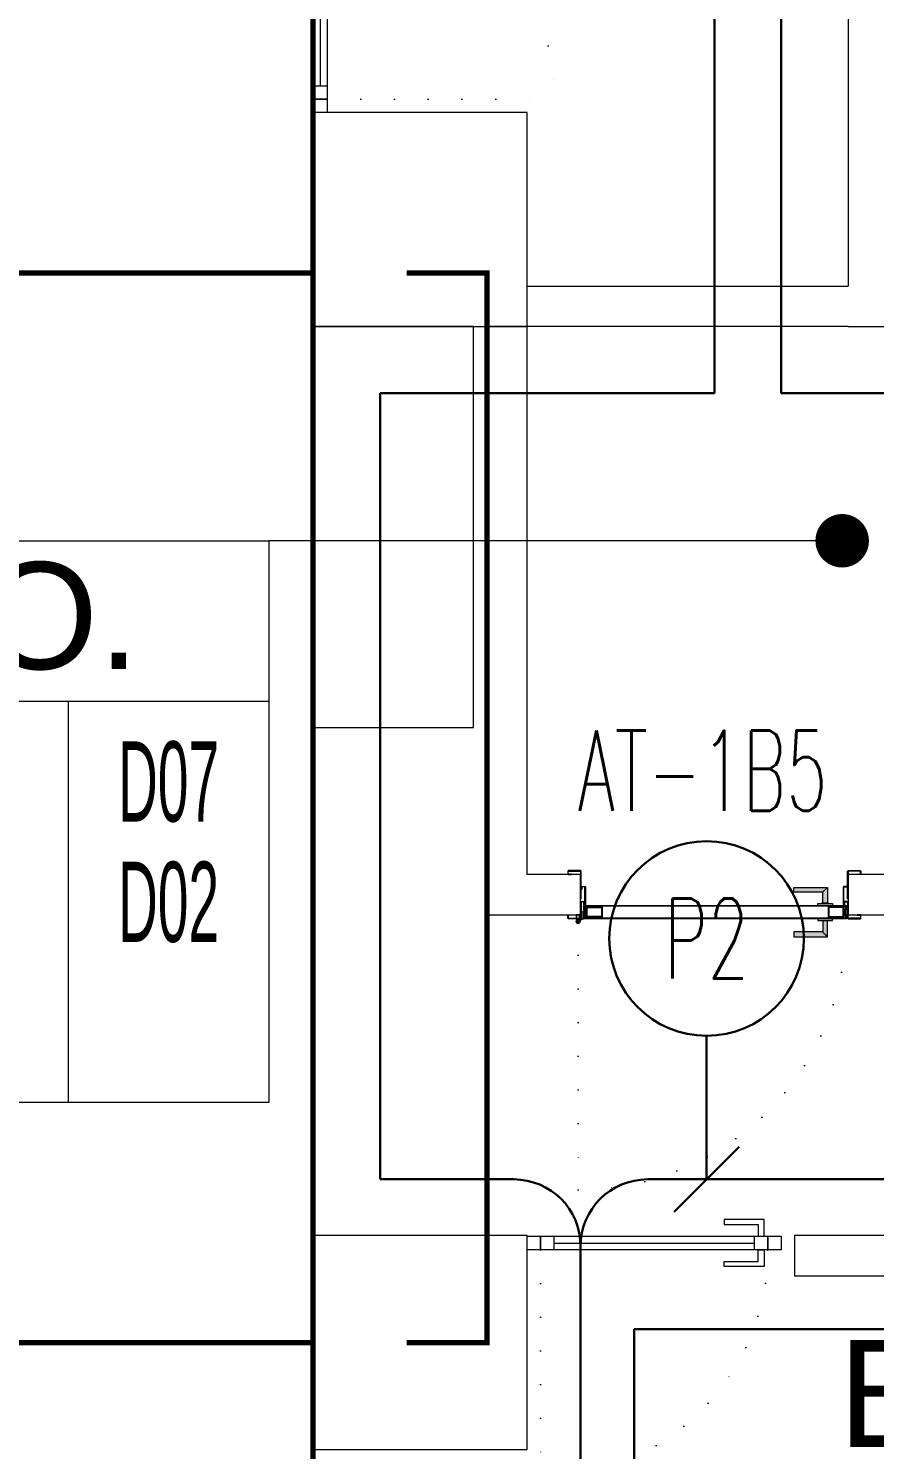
# Model space of a CAD drawing. Header units: metres. Extents: x -13194 to 152406, y -14653 to 29421.
# Drawn here: x 67134 to 67450, y 1600 to 2131 of the extents above; entities that cross this region are included whole.
import ezdxf
from ezdxf.enums import TextEntityAlignment as Align
from ezdxf.xclip import XClip

# ---------------------------------------------------------------- set-up
doc = ezdxf.new("R2010")
doc.units = ezdxf.units.M
doc.header["$LTSCALE"] = 100
doc.header["$MEASUREMENT"] = 0
doc.header["$XCLIPFRAME"] = 0
doc.linetypes.add('DOT2', pattern=[0.125, 0, -0.125])
doc.linetypes.add('HIDDEN', pattern=[0.375, 0.25, -0.125])
doc.layers.get('0').update_dxf_attribs({"color": 9, "lineweight": 9})
for name, color, linetype, lineweight in [('00', 9, 'Continuous', 9), ('01', 9, 'Continuous', 9), ('05', 9, 'Continuous', 9), ('05S', 9, 'Continuous', 9), ('06B', 9, 'Continuous', 9), ('06D', 9, 'Continuous', 9), ('10', 9, 'Continuous', 9), ('15', 9, 'Continuous', 9), ('20', 9, 'DOT2', 9), ('21_mahal200', 9, 'Continuous', 9), ('30H', 8, 'Continuous', 9), ('E-KABLO', 7, 'Continuous', 30), ('E-LINYE', 7, 'Continuous', 30)]:
    doc.layers.add(name, color=color, linetype=linetype, lineweight=lineweight)
doc.styles.add('Arial', font='arial.ttf', dxfattribs={"height": 2.5})
doc.styles.add('E-YAZI', font='txttw.shx')
doc.styles.add('MuuM_TEXT-STANDART', font='ARIALN.TTF')
doc.dimstyles.new('MuuM_DIM200', dxfattribs={"dimscale": 20, "dimtxt": 2, "dimasz": 1, "dimexe": 1, "dimexo": 1, "dimgap": 1, "dimtad": 1, "dimdec": 1, "dimrnd": 0.5, "dimdsep": 46, "dimtxsty": 'MuuM_TEXT-STANDART', "dimblk": 'ARCHTICK', "dimcen": 0, "dimdle": 0.15, "dimclrd": 256, "dimclre": 256, "dimclrt": 256, "dimadec": 0, "dimazin": 0, "dimtfac": 5, "dimtdec": 1, "dimtix": 1, "dimtmove": 2, "dimatfit": 3, "dimldrblk": 'DOT', "dimfxl": 3, "dimfxlon": 1, "dimtolj": 1, "dimlwd": -1, "dimlwe": -1, "dimarcsym": 0})

# ---------------------------------------------------------------- blocks, each defined once
blk = doc.blocks.new('p-kolon_80x80')
blk.add_lwpolyline([(-40, -40), (40, -40), (40, 40), (-40, 40)], close=True)
blk = doc.blocks.new('1.bod.mimari.elk')
at = {"layer": '01'}
for p in [(11280, -6570), (11280, -6990)]:
    blk.add_blockref('p-kolon_80x80', p, dxfattribs=at)
blk = doc.blocks.new('p-işyeri')
at = {"color": 0, "const_width": 2}
blk.add_lwpolyline([(200, 0), (200, 700), (-200, 700), (-200, 0)], close=True, dxfattribs=at)
blk = doc.blocks.new('p-b1 tavan lejant')
at = {"layer": '30H'}
ref = blk.add_blockref('p-işyeri', (67240, -23160), dxfattribs=dict(at, rotation=90))
XClip(ref).set_block_clipping_path([(-290.0000043055, -461.2174844945), (311.4007203042, 30)])
blk = doc.blocks.new('p-al-01')
at = {"layer": '06B'}
for points in [[(27.05, 4.35), (27.05, 10.6), (42.05, 10.6), (42.05, 8.72), (29.3, 8.72), (29.3, 8.72), (29.3, 4.35), (27.05, 4.35)], [(27.05, -0.65), (27.05, -6.9), (42.05, -6.9), (42.05, -5.03), (29.3, -5.03), (29.3, -5.03), (29.3, -0.65), (27.05, -0.65)]]:
    blk.add_lwpolyline(points, dxfattribs=at)
at = {"layer": '06D'}
for p, q in [((115.67, 4.35), (28.8, 4.35)), ((28.8, -0.65), (115.67, -0.65))]:
    blk.add_line(p, q, dxfattribs=at)
at = {"layer": '10'}
for points in [[(25.67, -0.65), (25.67, 4.35), (20.67, 4.35), (20.67, -0.65)], [(30.67, -0.65), (30.67, 4.35), (25.67, 4.35), (25.67, -0.65)], [(110.67, -0.65), (110.67, 4.35), (105.67, 4.35), (105.67, -0.65)], [(115.67, -0.65), (115.67, 4.35), (110.67, 4.35), (110.67, -0.65)]]:
    blk.add_lwpolyline(points, close=True, dxfattribs=at)
at = {"layer": '15'}
blk.add_lwpolyline([(105.67, 1.85), (30.67, 1.85)], dxfattribs=at)
at = {"layer": '20'}
blk.add_lwpolyline([(110.67, -0.65), (110.67, -85.65)], dxfattribs=at)
blk.add_arc((110.67, -0.65), 85, 180, 270, dxfattribs=at)
blk = doc.blocks.new('gr-p-barel kilitli kapı kolu')
at = {"layer": '05S'}
h = blk.add_hatch(color=256, dxfattribs=at)
h.paths.add_polyline_path([(1.3, 0.8), (-1.3, 0.8), (-1.3, 0.7), (1.3, 0.7)])
h.paths.add_polyline_path([(2.75, 0.7), (-2.75, 0.7), (-2.75, 0), (2.75, 0)])
h.paths.add_polyline_path([(-11.7, 4.9), (-11.7, 6.7), (0.9, 6.7), (0.9, 0.8), (-0.9, 0.8), (-0.9, 4.9)])
at = {"flags": 128}
for points in [[(-0.9, 0.8), (-0.9, 4.9), (-11.7, 4.9), (-11.7, 6.7), (0.9, 6.7), (0.9, 0.8)], [(-0.8, 5), (0.8, 6.6)]]:
    blk.add_lwpolyline(points, dxfattribs=at)
blk.add_lwpolyline([(-2.75, 0), (-2.75, 0.7), (2.75, 0.7), (2.75, 0)])
blk.add_lwpolyline([(-1.3, 0.7), (1.3, 0.7), (1.3, 0.8), (-1.3, 0.8)], close=True)
blk = doc.blocks.new('prf-scr2')
at = {"linetype": 'DOT2', "ltscale": 10}
blk.add_line((0, 0.19), (0, -1.06), dxfattribs=at)
for p, q in [((0.09, -0.24), (-0.09, -0.2)), ((-0.09, -0.24), (0.09, -0.28)), ((0.09, -0.32), (-0.09, -0.28)), ((-0.09, -0.32), (0.09, -0.36)), ((0.09, -0.4), (-0.09, -0.36)), ((-0.09, -0.4), (0.09, -0.44)), ((0.09, -0.48), (-0.09, -0.44)), ((-0.09, -0.48), (0.09, -0.52)), ((0.09, -0.56), (-0.09, -0.52)), ((-0.09, -0.56), (0.09, -0.6)), ((0.09, -0.64), (-0.09, -0.6)), ((-0.09, -0.64), (0.09, -0.68)), ((0.09, -0.72), (-0.09, -0.68)), ((-0.09, -0.72), (0.09, -0.76)), ((0.06, -0.84), (-0.08, -0.76)), ((-0.07, -0.8), (0.06, -0.84)), ((0.09, -0.17), (0, -0.15)), ((0, -0.18), (0.09, -0.2))]:
    blk.add_line(p, q)
blk.add_lwpolyline([(0.23, 0), (-0.23, 0), (-0.23, -0.01), (-0.12, -0.14), (0.12, -0.14), (0.23, -0.01), (0.23, 0)], close=True)
for points in [[(0.23, -0.01), (-0.23, -0.01)], [(-0.09, -0.14), (-0.09, -0.2), (-0.12, -0.22), (-0.12, -0.23), (-0.09, -0.24), (-0.09, -0.28), (-0.12, -0.3), (-0.12, -0.31), (-0.09, -0.32), (-0.09, -0.36), (-0.12, -0.38), (-0.12, -0.39), (-0.09, -0.4), (-0.09, -0.44), (-0.12, -0.46), (-0.12, -0.46), (-0.09, -0.48), (-0.09, -0.52), (-0.12, -0.54), (-0.12, -0.54), (-0.09, -0.56), (-0.09, -0.6), (-0.12, -0.62), (-0.12, -0.62), (-0.09, -0.64), (-0.09, -0.68), (-0.12, -0.69), (-0.12, -0.7), (-0.09, -0.72), (-0.09, -0.73), (-0.08, -0.76), (-0.1, -0.77), (-0.1, -0.78), (-0.07, -0.8), (-0.01, -0.94), (0, -0.95), (0.01, -0.94), (0.08, -0.76), (0.09, -0.76), (0.12, -0.74), (0.12, -0.73), (0.09, -0.72), (0.09, -0.68), (0.12, -0.66), (0.12, -0.66), (0.09, -0.64), (0.09, -0.6), (0.12, -0.58), (0.12, -0.58), (0.09, -0.56), (0.09, -0.52), (0.12, -0.5), (0.12, -0.5), (0.09, -0.48), (0.09, -0.44), (0.12, -0.43), (0.12, -0.42), (0.09, -0.4), (0.09, -0.36), (0.12, -0.35), (0.12, -0.34), (0.09, -0.32), (0.09, -0.28), (0.12, -0.27), (0.12, -0.26), (0.09, -0.24), (0.09, -0.2), (0.12, -0.19), (0.12, -0.18), (0.09, -0.17), (0.09, -0.14)]]:
    blk.add_lwpolyline(points)
blk = doc.blocks.new('K-SAC-01')
at = {"layer": '10'}
for points in [[(-4.6, 16.2, -0.414214), (-4.5, 16.3), (-0.1, 16.3, -0.414214), (0, 16.2), (0, 5.9), (0.2, 5.9), (0.2, 16.2, 0.414214), (-0.1, 16.5), (-4.5, 16.5, 0.414214), (-4.8, 16.2), (-4.8, 15.3, 0.414214), (-4.5, 15), (-3.4, 15), (-3.4, 15.2), (-4.5, 15.2, -0.414214), (-4.6, 15.3)], [(104.6, 16.2, 0.414214), (104.5, 16.3), (100.1, 16.3, 0.414214), (100, 16.2), (100, 5.9), (99.8, 5.9), (99.8, 16.2, -0.414214), (100.1, 16.5), (104.5, 16.5, -0.414214), (104.8, 16.2), (104.8, 15.3, -0.414214), (104.5, 15), (103.4, 15), (103.4, 15.2), (104.5, 15.2, 0.414214), (104.6, 15.3)], [(0.2, 10.3, -0.414214), (0.5, 10.6), (1.5, 10.6, -0.414214), (1.8, 10.3), (1.8, 3.9, -0.414214), (1.5, 3.6, -0.414214), (1.2, 3.9), (1.2, 4.8), (0.2, 4.8), (0.2, -1.2, -0.414214), (-0.1, -1.5), (-4.5, -1.5, -0.414214), (-4.8, -1.2), (-4.8, -0.3, -0.414214), (-4.5, 0), (-3.4, 0), (-3.4, -0.2), (-4.5, -0.2, 0.414214), (-4.6, -0.3), (-4.6, -1.2, 0.414214), (-4.5, -1.3), (-0.1, -1.3, 0.414214), (0, -1.2), (0, 5), (1.4, 5), (1.4, 3.9, 0.414214), (1.5, 3.8, 0.414214), (1.6, 3.9), (1.6, 10.3, 0.414214), (1.5, 10.4), (0.5, 10.4, 0.414214), (0.4, 10.3), (0.4, 9.4), (0.2, 9.4)], [(99.8, 10.3, 0.414214), (99.5, 10.6), (98.5, 10.6, 0.414214), (98.2, 10.3), (98.2, 3.9, 0.414214), (98.5, 3.6, 0.414214), (98.8, 3.9), (98.8, 4.8), (99.8, 4.8), (99.8, -1.2, 0.414214), (100.1, -1.5), (104.5, -1.5, 0.414214), (104.8, -1.2), (104.8, -0.3, 0.414214), (104.5, 0), (103.4, 0), (103.4, -0.2), (104.5, -0.2, -0.414214), (104.6, -0.3), (104.6, -1.2, -0.414214), (104.5, -1.3), (100.1, -1.3, -0.414214), (100, -1.2), (100, 5), (98.6, 5), (98.6, 3.9, -0.414214), (98.5, 3.8, -0.414214), (98.4, 3.9), (98.4, 10.3, -0.414214), (98.5, 10.4), (99.5, 10.4, -0.414214), (99.6, 10.3), (99.6, 9.4), (99.8, 9.4)], [(-0.38, -2.01), (1, -1.37), (1, 1.5), (1.2, 1.5), (1.2, -1.5), (-0.27, -2.18, -14.796002)]]:
    blk.add_lwpolyline(points, format="xyb", close=True, dxfattribs=at)
for points in [[(98.8, 0.15), (98.8, 2.15), (99.1, 2.15), (99.1, 3.19), (1.5, 3.19), (1.5, 2.15), (1.8, 2.15), (1.8, 0.15), (1.5, 0.15), (1.5, 1.85), (1.2, 1.85), (1.2, 3.49), (99.4, 3.49), (99.4, 1.85), (99.1, 1.85), (99.1, 0.15)], [(98.8, 2.15), (98.8, 0.15), (99.4, 0.15), (99.4, -1.5), (1.2, -1.5), (1.2, 0.15), (1.8, 0.15), (1.8, 2.15), (2.1, 2.15), (2.1, -0.15), (1.5, -0.15), (1.5, -1.2), (99.1, -1.2), (99.1, -0.15), (98.5, -0.15), (98.5, 2.15), (98.8, 2.15)]]:
    blk.add_lwpolyline(points, dxfattribs=at)
for points in [[(2.1, 3), (8.1, 3), (8.1, -1), (2.1, -1)], [(2.4, 2.7), (7.8, 2.7), (7.8, -0.7), (2.4, -0.7)], [(98.5, 3), (92.5, 3), (92.5, -1), (98.5, -1)], [(98.2, 2.7), (92.8, 2.7), (92.8, -0.7), (98.2, -0.7)]]:
    blk.add_lwpolyline(points, close=True, dxfattribs=at)
blk.add_circle((-0.95, -2.5), 0.55, dxfattribs=at)
at = {"layer": '20', "linetype": 'HIDDEN'}
for points in [[(-0.2, -1.3), (-0.2, 0), (-1.7, 0), (-1.7, -1.3)], [(-0.4, -1.99), (-0.4, -0.2), (-1.5, -0.2), (-1.5, -1.99)]]:
    blk.add_lwpolyline(points, dxfattribs=at)
at = {"layer": '20'}
blk.add_lwpolyline([(-0.95, -2.5), (-0.95, -102.85)], dxfattribs=at)
blk.add_arc((-0.95, -2.5), 100.35, 270, 1.5131, dxfattribs=at)
at = {"layer": '06B'}
blk.add_blockref('gr-p-barel kilitli kapı kolu', (91.4, 3.51), dxfattribs=at)
at = {"layer": '06B', "xscale": -1, "rotation": 180}
blk.add_blockref('gr-p-barel kilitli kapı kolu', (91.4, -1.51), dxfattribs=at)
at = {"layer": '10', "xscale": -1, "rotation": 90}
blk.add_blockref('prf-scr2', (1.5, 1), dxfattribs=at)
at = {"layer": '10', "rotation": 270}
blk.add_blockref('prf-scr2', (99.1, 1.22), dxfattribs=at)
blk = doc.blocks.new('p-birim')
blk.add_lwpolyline([(0, 0), (1, 0), (1, 1), (0, 1)], close=True)
blk = doc.blocks.new('0_roomno2')
blk.add_lwpolyline([(19.375, -10.5), (0, -10.5), (0, 0), (19.375, 0)], close=True)
for points in [[(0, -3), (19.375, -3)], [(8.125, -3), (8.125, -10.5)], [(11.875, -3), (11.875, -10.5)], [(15.625, -3), (15.625, -10.5)], [(0, -6.75), (8.125, -6.75)]]:
    blk.add_lwpolyline(points)
at = {"style": 'MuuM_TEXT-STANDART', "width": 0.6}
blk.add_text('H:', height=1.5, dxfattribs=at).set_placement((0.35, -8.608), align=Align.MIDDLE_LEFT)
at = {"style": 'Arial'}
blk.add_attdef('ODANO', (0, 1.17), '', height=2, dxfattribs=at)
blk.add_attdef('MEKANADI', text='', height=2, dxfattribs=at).set_placement((0.35, -3), align=Align.BOTTOM_LEFT)
at = {"style": 'MuuM_TEXT-STANDART', "width": 0.6}
for tag, p in [('YER01', (10, -4.5)), ('TAVAN01', (13.75, -4.5)), ('DUVAR01', (17.5, -4.5)), ('YER02', (10, -6.75)), ('TAVAN02', (13.75, -6.75)), ('DUVAR02', (17.5, -6.75)), ('YER03', (10, -9)), ('TAVAN03', (13.75, -9)), ('DUVAR03', (17.5, -9))]:
    blk.add_attdef(tag, text='', height=1.5, dxfattribs=at).set_placement(p, align=Align.MIDDLE_CENTER)
for tag, p in [('M2', (0.35, -4.875)), ('TEMIZTAVANYUKSEKLIGI', (1.8, -8.608))]:
    blk.add_attdef(tag, text='', height=1.5, dxfattribs=at).set_placement(p, align=Align.MIDDLE_LEFT)
blk = doc.blocks.new('_ArchTick')
at = {"color": 0, "linetype": 'ByBlock', "const_width": 0.15}
blk.add_lwpolyline([(-0.5, -0.5), (0.5, 0.5)], dxfattribs=at)
blk = doc.blocks.new('_Dot')
at = {"color": 0, "linetype": 'ByBlock', "lineweight": -2}
blk.add_line((-0.5, 0), (-1, 0), dxfattribs=at)
at = {"color": 0, "linetype": 'ByBlock', "const_width": 0.5}
blk.add_lwpolyline([(-0.25, 0, 1), (0.25, 0, 1)], format="xyb", close=True, dxfattribs=at)
blk = doc.blocks.new('1.bod.mimari1.elk')
at = {"layer": '00'}
for p in [(11440, -6405), (11440, -6595), (11440, -6595), (11440, -6595)]:
    blk.add_line(p, (11440, -6595), dxfattribs=at)
for points in [[(11440, -6610), (11320, -6610), (11320, -6595), (11440, -6595)], [(11440, -6610), (11440, -6610), (11440, -6610), (11440, -6610), (11440, -6610), (11440, -6610), (11600, -6610)], [(11600, -6815), (11440, -6815), (11440, -6830), (11600, -6830)], [(11600, -6950), (11420, -6950), (11420, -6965), (11940, -6965), (11940, -6950), (11940, -6950), (11940, -6950), (11940, -6950), (11940, -6950), (11940, -6950), (11940, -6950), (11940, -6950), (11940, -6950), (11940, -6950), (11940, -6950), (11940, -6950), (11940, -6950), (11940, -6950), (11940, -6950), (11615, -6950), (11615, -6935), (11600, -6935), (11600, -6950)]]:
    blk.add_lwpolyline(points, dxfattribs=at)
blk.add_lwpolyline([(11340, -6815), (11320, -6815), (11320, -6610), (11305, -6610), (11305, -6830), (11340, -6830)], close=True, dxfattribs=at)
at = {"xscale": -1, "rotation": 90}
blk.add_blockref('p-al-01', (11244.6, -6414.33), dxfattribs=at)
for name, p in [('p-b1 tavan lejant', (-56000, 16370)), ('K-SAC-01', (11340, -6830))]:
    blk.add_blockref(name, p)
at = {"xscale": -1}
blk.add_blockref('p-al-01', (11435.67, -6954.6), dxfattribs=at)
at = {"layer": '05', "xscale": 60, "yscale": 150}
blk.add_blockref('p-birim', (11240, -6760), dxfattribs=at)
at = {"layer": '06D', "color": 89, "linetype": 'HIDDEN', "true_color": 0x2e4d23, "rotation": 90}
for p in [(11240, -6390), (11240, -6790), (11240, -7190)]:
    blk.add_blockref('p-işyeri', p, dxfattribs=at)
at = {"layer": '06D', "color": 89, "linetype": 'HIDDEN', "true_color": 0x2e4d23}
ref = blk.add_blockref('p-işyeri', (11240, -7190), dxfattribs=dict(at, rotation=90))
XClip(ref).set_block_clipping_path([(-290.0000043055, -461.2174844945), (311.4007203042, 30)])
at = {"layer": '21_mahal200'}
ref = blk.add_blockref('0_roomno2', (10835.94, -6690.15), dxfattribs=dict(at, xscale=20, yscale=20, zscale=20))
ref.add_attrib('ODANO', 'B1-77', (10835.94, -6681.5), dxfattribs={"layer": '0', "height": 40, "style": 'Arial'})
ref.add_attrib('MEKANADI', 'ATIK YAĞ O.', dxfattribs={"layer": '0', "height": 40, "style": 'Arial'}).set_placement((10842.94, -6750.15), align=Align.BOTTOM_LEFT)
ref.add_attrib('M2', '#### m2', dxfattribs={"layer": '0', "height": 30, "style": 'MuuM_TEXT-STANDART', "width": 0.6}).set_placement((10842.94, -6787.65), align=Align.MIDDLE_LEFT)
ref.add_attrib('TEMIZTAVANYUKSEKLIGI', '2.90 M', dxfattribs={"layer": '0', "height": 30, "style": 'MuuM_TEXT-STANDART', "width": 0.6}).set_placement((10871.94, -6862.3), align=Align.MIDDLE_LEFT)
ref.add_attrib('YER01', 'Y01', dxfattribs={"layer": '0', "height": 30, "style": 'MuuM_TEXT-STANDART', "width": 0.6}).set_placement((11035.94, -6780.15), align=Align.MIDDLE_CENTER)
ref.add_attrib('TAVAN01', 'T09', dxfattribs={"layer": '0', "height": 30, "style": 'MuuM_TEXT-STANDART', "width": 0.6}).set_placement((11110.94, -6780.15), align=Align.MIDDLE_CENTER)
ref.add_attrib('DUVAR01', 'D07', dxfattribs={"layer": '0', "height": 30, "style": 'MuuM_TEXT-STANDART', "width": 0.6}).set_placement((11185.94, -6780.15), align=Align.MIDDLE_CENTER)
ref.add_attrib('DUVAR02', 'D02', dxfattribs={"layer": '0', "height": 30, "style": 'MuuM_TEXT-STANDART', "width": 0.6}).set_placement((11185.94, -6825.15), align=Align.MIDDLE_CENTER)
ref = blk.add_blockref('0_roomno2', (11436.24, -7037.69), dxfattribs=dict(at, xscale=20, yscale=20, zscale=20))
ref.add_attrib('ODANO', 'B1-19', (11436.24, -7029.04), dxfattribs={"layer": '0', "height": 40, "style": 'Arial'})
ref.add_attrib('MEKANADI', 'ÖN DÜZEN', dxfattribs={"layer": '0', "height": 40, "style": 'Arial'}).set_placement((11443.24, -7097.69), align=Align.BOTTOM_LEFT)
ref.add_attrib('M2', '##### m2', dxfattribs={"layer": '0', "height": 30, "style": 'MuuM_TEXT-STANDART', "width": 0.6}).set_placement((11443.24, -7135.19), align=Align.MIDDLE_LEFT)
ref.add_attrib('TEMIZTAVANYUKSEKLIGI', '6.55 M', dxfattribs={"layer": '0', "height": 30, "style": 'MuuM_TEXT-STANDART', "width": 0.6}).set_placement((11472.24, -7209.85), align=Align.MIDDLE_LEFT)
ref.add_attrib('YER01', 'Y01', dxfattribs={"layer": '0', "height": 30, "style": 'MuuM_TEXT-STANDART', "width": 0.6}).set_placement((11636.24, -7127.69), align=Align.MIDDLE_CENTER)
ref.add_attrib('TAVAN01', 'T09', dxfattribs={"layer": '0', "height": 30, "style": 'MuuM_TEXT-STANDART', "width": 0.6}).set_placement((11711.24, -7127.69), align=Align.MIDDLE_CENTER)
ref.add_attrib('DUVAR01', 'D01', dxfattribs={"layer": '0', "height": 30, "style": 'MuuM_TEXT-STANDART', "width": 0.6}).set_placement((11786.24, -7127.69), align=Align.MIDDLE_CENTER)
ref.add_attrib('YER02', 'Y16', dxfattribs={"layer": '0', "height": 30, "style": 'MuuM_TEXT-STANDART', "width": 0.6}).set_placement((11636.24, -7172.69), align=Align.MIDDLE_CENTER)
ref.add_attrib('DUVAR02', 'D07', dxfattribs={"layer": '0', "height": 30, "style": 'MuuM_TEXT-STANDART', "width": 0.6}).set_placement((11786.24, -7172.69), align=Align.MIDDLE_CENTER)
at = {"layer": '30H'}
ref = blk.add_blockref('p-işyeri', (11305, -6790), dxfattribs=dict(at, rotation=90))
XClip(ref).set_block_clipping_path([(-290.0000043055, -461.2174844945), (311.4007203042, 30)])
at = {"layer": '21_mahal200'}
blk.add_leader([(11437.79, -6690.15), (11223.44, -6690.15)], dimstyle='MuuM_DIM200', override={"dimasz": 1, "dimfxl": 10}, dxfattribs=at)

msp = doc.modelspace()

# ---------------------------------------------------------------- linework, layer by layer
at = {"layer": 'E-KABLO', "color": 4}
for p, q in [((67415, 1995), (67415, 2500)), ((67415, 1995), (67575, 1995)), ((67360, 1559.24), (67360, 1645)), ((67360, 1645), (67600, 1645))]:
    msp.add_line(p, q, dxfattribs=at)
at = {"layer": 'E-KABLO', "color": 6}
for p, q in [((67390, 2410), (67390, 1995)), ((67265, 1995), (67265, 1701.06)), ((67390, 1995), (67265, 1995)), ((67315, 1701.06), (67265, 1701.06)), ((67365, 1701.06), (67642.02, 1701.06)), ((67340, 800), (67340, 1676.06))]:
    msp.add_line(p, q, dxfattribs=at)
for centre, start, end in [((67315, 1676.06), 0, 90), ((67365, 1676.06), 90, 180)]:
    msp.add_arc(centre, 25, start, end, dxfattribs=at)
at = {"layer": 'E-LINYE', "color": 7, "linetype": 'Continuous'}
for p, q in [((67387.11, 1754.74), (67387.11, 1701.06)), ((67374.99, 1688.94), (67399.23, 1713.19))]:
    msp.add_line(p, q, dxfattribs=at)
msp.add_circle((67387.11, 1791.12), 36.38, dxfattribs=at)

# ---------------------------------------------------------------- block references
at = {"layer": '06D'}
for name in ['1.bod.mimari.elk', '1.bod.mimari1.elk']:
    msp.add_blockref(name, (56000, 8630), dxfattribs=at)

# ---------------------------------------------------------------- texts
at = {"layer": 'E-LINYE', "color": 3, "linetype": 'Continuous', "style": 'E-YAZI', "width": 0.6}
for s, p in [('AT-1B5', (67385.61, 1853.89)), ('P2', (67387.11, 1791.12))]:
    msp.add_text(s, height=30, dxfattribs=at).set_placement(p, align=Align.MIDDLE_CENTER)

doc.saveas('drawing.dxf')
